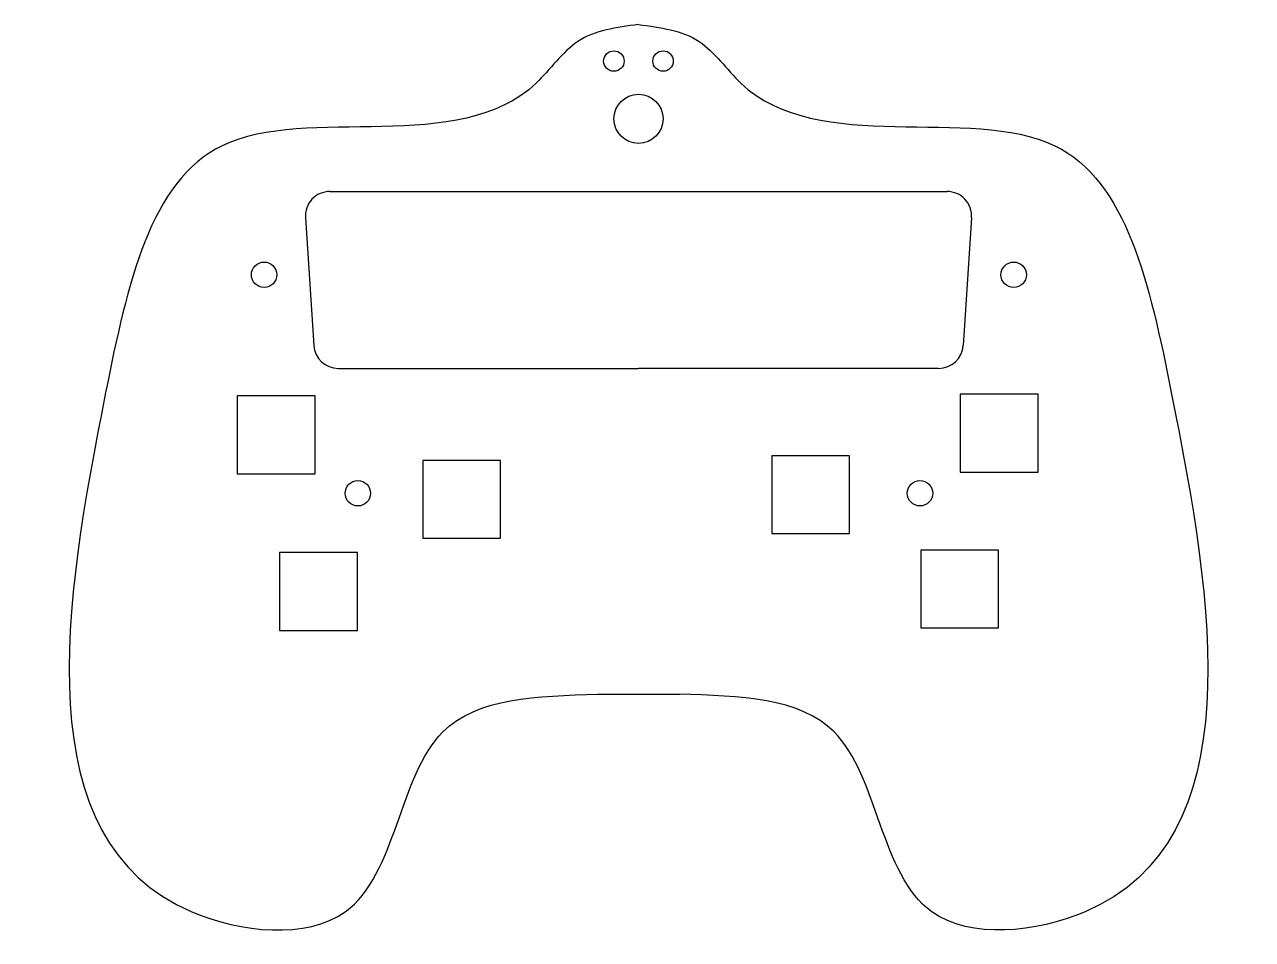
# Model space of a CAD drawing. Header units: millimetres. Extents: x 9663 to 9813, y 29446 to 29558.
import ezdxf

# ---------------------------------------------------------------- set-up
doc = ezdxf.new("R2010")
doc.units = ezdxf.units.MM
for name, color, linetype in [('Drill_Top', 7, 'Continuous'), ('Верх', 3, 'Continuous'), ('Верх отв', 1, 'Continuous'), ('Ср Отверстия', 1, 'Continuous')]:
    doc.layers.add(name, color=color, linetype=linetype)

msp = doc.modelspace()

# ---------------------------------------------------------------- linework, layer by layer
at = {"layer": 'Drill_Top', "color": 1}
for centre in [(9692.52, 29527.33), (9783.96, 29527.33), (9703.95, 29500.66), (9772.53, 29500.66)]:
    msp.add_circle(centre, 1.55, dxfattribs=at)
at = {"layer": 'Верх', "ltscale": 100}
msp.add_line((9733.19, 29476.13), (9743.19, 29476.13), dxfattribs=at)
for points in [[(9738.19, 29557.87), (9730.8, 29555.81), (9725.7, 29550.71), (9687.41, 29543.08), (9673.19, 29512.96), (9683.69, 29449.59), (9702.42, 29449.59), (9714.33, 29471.53), (9733.19, 29476.13)], [(9738.19, 29557.87), (9745.58, 29555.81), (9750.68, 29550.71), (9788.97, 29543.08), (9803.19, 29512.96), (9792.69, 29449.59), (9773.96, 29449.59), (9762.05, 29471.53), (9743.19, 29476.13)]]:
    msp.add_spline(points, degree=3, dxfattribs=at)
at = {"layer": 'Верх отв', "ltscale": 100}
for centre in [(9735.19, 29553.41), (9741.19, 29553.41)]:
    msp.add_circle(centre, 1.25, dxfattribs=at)
at = {"layer": 'Верх отв', "ltscale": 2}
msp.add_circle((9738.19, 29546.37), 3, dxfattribs=at)
at = {"layer": 'Ср Отверстия', "ltscale": 2}
for p, q in [((9700.55, 29537.49), (9775.83, 29537.49)), ((9697.56, 29534.29), (9698.59, 29518.7)), ((9778.82, 29534.29), (9777.79, 29518.7)), ((9701.58, 29515.9), (9738.19, 29515.9)), ((9774.8, 29515.9), (9738.19, 29515.9))]:
    msp.add_line(p, q, dxfattribs=at)
for points in [[(9786.94, 29503.24), (9786.94, 29512.74), (9777.44, 29512.74), (9777.44, 29503.24)], [(9698.73, 29503.04), (9698.73, 29512.54), (9689.23, 29512.54), (9689.23, 29503.04)], [(9763.94, 29495.74), (9763.94, 29505.24), (9754.44, 29505.24), (9754.44, 29495.74)], [(9721.37, 29495.17), (9721.37, 29504.67), (9711.87, 29504.67), (9711.87, 29495.17)], [(9703.9, 29483.93), (9703.9, 29493.43), (9694.4, 29493.43), (9694.4, 29483.93)], [(9782.12, 29484.22), (9782.12, 29493.72), (9772.62, 29493.72), (9772.62, 29484.22)]]:
    msp.add_lwpolyline(points, close=True, dxfattribs=at)
for centre, start, end in [((9700.55, 29534.49), 90, 183.7811), ((9775.83, 29534.49), 356.2189, 90), ((9701.58, 29518.9), 183.7811, 270), ((9774.8, 29518.9), 270, 356.2189)]:
    msp.add_arc(centre, 3, start, end, dxfattribs=at)

doc.saveas('drawing.dxf')
